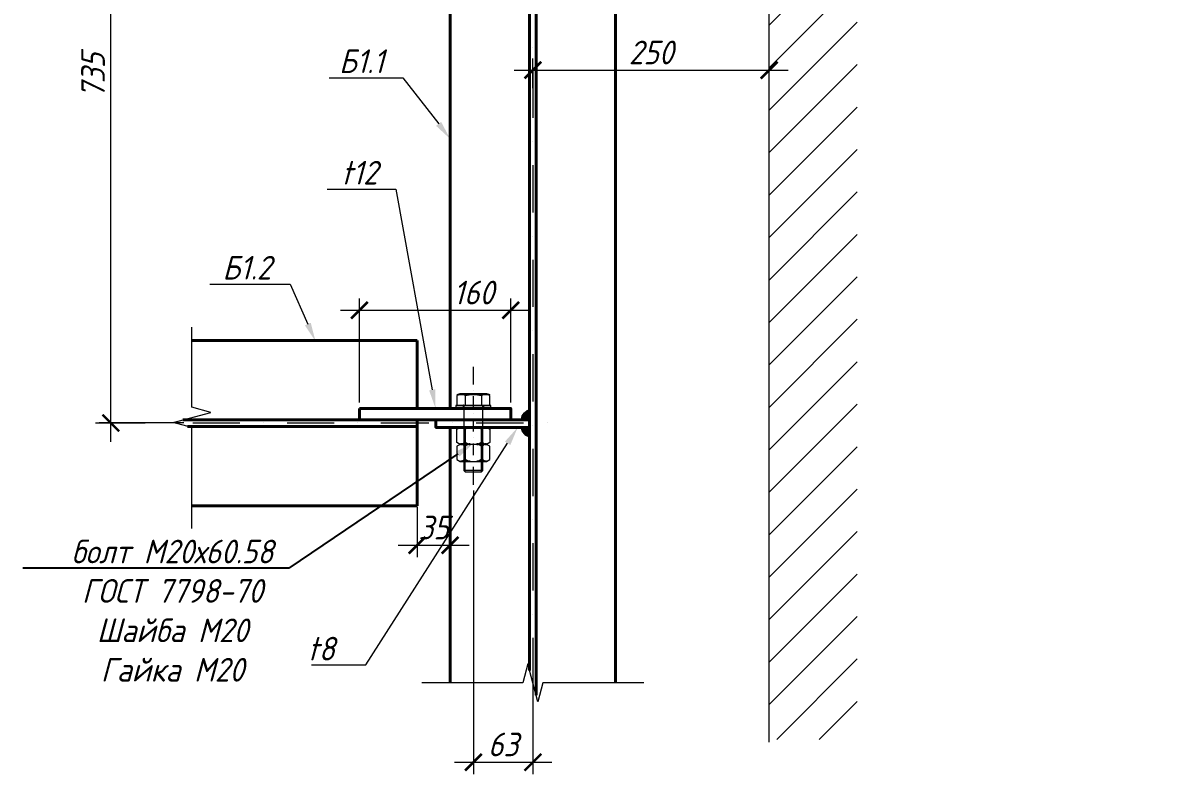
# Model space of a CAD drawing. Header units: millimetres. Extents: x 504091 to 2165846, y 135022 to 442887.
# Drawn here: x 893683 to 894897, y 256440 to 257234 of the extents above; entities that cross this region are included whole.
import ezdxf
from ezdxf import colors
from ezdxf.entities.mleader import LeaderData, LeaderLine
from ezdxf.math import Vec2, Vec3

# ---------------------------------------------------------------- set-up
doc = ezdxf.new("R2010")
doc.units = ezdxf.units.MM
doc.layers.get('Defpoints').update_dxf_attribs({"color": 255})
for name, color, linetype in [('PDF _Геометрия', 7, 'Continuous'), ('PDF _Сплошная заливка', 7, 'Continuous'), ('PDF _Текст', 7, 'Continuous'), ('SGRAND', 7, 'Continuous')]:
    doc.layers.add(name, color=color, linetype=linetype)
doc.layers.add('Размер', color=7, linetype='Continuous', lineweight=13)
doc.layers.add('Размеры КР', color=164, linetype='Continuous', lineweight=9)
doc.styles.add('GOST 2.304_new', font='isocpeur.ttf', dxfattribs={"width": 0.9, "oblique": 15})
doc.dimstyles.new('SPDS 1_10', dxfattribs={"dimscale": 10, "dimtxt": 2.5, "dimasz": 1.77, "dimexe": 1.25, "dimexo": 0.625, "dimtad": 1, "dimdec": 0, "dimrnd": 0.001, "dimtxsty": 'GOST 2.304_new', "dimblk": 'ARCHTICK', "dimcen": 2.5, "dimdle": 2, "dimclrt": 256, "dimadec": 0, "dimazin": 2, "dimtfac": 0.75, "dimtdec": 0, "dimtmove": 1, "dimatfit": 3, "dimfxl": 0, "dimtolj": 1, "dimlwd": 9, "dimlwe": 9, "dimarcsym": 0})

# ---------------------------------------------------------------- blocks, each defined once
blk = doc.blocks.new('_ArchTick')
at = {"color": 0, "linetype": 'ByBlock', "const_width": 0.15}
blk.add_lwpolyline([(-0.5, -0.5), (0.5, 0.5)], dxfattribs=at)
blk = doc.blocks.new('*D1268')
at = {"layer": 'Defpoints', "color": 0, "lineweight": 20, "transparency": 16777216}
for p in [(893775.8, 257546.3), (893859.4, 257546.3), (893859.4, 256811.4)]:
    blk.add_point(p, dxfattribs=at)
at = {"layer": 'Размеры КР', "color": 0, "lineweight": 9, "transparency": 16777216}
for p, q in [((893775.8, 256791.4), (893775.8, 257566.3)), ((893853.1, 257546.3), (893763.3, 257546.3)), ((893853.1, 256811.4), (893763.3, 256811.4))]:
    blk.add_line(p, q, dxfattribs=at)
at = {"layer": 'Размеры КР', "color": 0, "lineweight": 9, "transparency": 16777216, "xscale": 17.7, "yscale": 17.7, "zscale": 17.7}
for p, rotation in [((893775.8, 257546.3), 90), ((893775.8, 256811.4), 270)]:
    blk.add_blockref('_ArchTick', p, dxfattribs=dict(at, rotation=rotation))
at = {"layer": 'Размеры КР', "lineweight": 20, "transparency": 16777216, "insert": (893757, 257178.8), "char_height": 25, "attachment_point": 5, "rotation": 90, "style": 'GOST 2.304_new'}
blk.add_mtext('\\A1;735', dxfattribs=at)
blk = doc.blocks.new('*D1270')
at = {"layer": 'Defpoints', "color": 0, "lineweight": 20, "transparency": 16777216}
for p in [(894159.3, 256746), (894222.3, 256569), (894222.3, 256452.6)]:
    blk.add_point(p, dxfattribs=at)
at = {"layer": 'Размеры КР', "color": 0, "lineweight": 9, "transparency": 16777216}
for p, q in [((894159.3, 256739.8), (894159.3, 256440.1)), ((894222.3, 256562.7), (894222.3, 256440.1)), ((894139.3, 256452.6), (894242.3, 256452.6))]:
    blk.add_line(p, q, dxfattribs=at)
at = {"layer": 'Размеры КР', "color": 0, "lineweight": 9, "transparency": 16777216, "xscale": 17.7, "yscale": 17.7, "zscale": 17.7, "rotation": 180}
blk.add_blockref('_ArchTick', (894159.3, 256452.6), dxfattribs=at)
at = {"layer": 'Размеры КР', "color": 0, "lineweight": 9, "transparency": 16777216, "xscale": 17.7, "yscale": 17.7, "zscale": 17.7}
blk.add_blockref('_ArchTick', (894222.3, 256452.6), dxfattribs=at)
at = {"layer": 'Размеры КР', "lineweight": 20, "transparency": 16777216, "insert": (894190.8, 256471.4), "char_height": 25, "attachment_point": 5, "style": 'GOST 2.304_new'}
blk.add_mtext('\\A1;63', dxfattribs=at)
blk = doc.blocks.new('*D1309')
at = {"layer": 'Defpoints', "color": 0, "lineweight": 20, "transparency": 16777216}
for p in [(894472.2, 257184.5), (894222.3, 257159), (894472.2, 257159)]:
    blk.add_point(p, dxfattribs=at)
at = {"layer": 'Размеры КР', "color": 0, "lineweight": 9, "transparency": 16777216}
for p, q in [((894222.3, 257165.3), (894222.3, 257197)), ((894472.2, 257165.3), (894472.2, 257197)), ((894202.3, 257184.5), (894492.2, 257184.5))]:
    blk.add_line(p, q, dxfattribs=at)
at = {"layer": 'Размеры КР', "color": 0, "lineweight": 9, "transparency": 16777216, "xscale": 17.7, "yscale": 17.7, "zscale": 17.7, "rotation": 180}
blk.add_blockref('_ArchTick', (894222.3, 257184.5), dxfattribs=at)
at = {"layer": 'Размеры КР', "color": 0, "lineweight": 9, "transparency": 16777216, "xscale": 17.7, "yscale": 17.7, "zscale": 17.7}
blk.add_blockref('_ArchTick', (894472.2, 257184.5), dxfattribs=at)
at = {"layer": 'Размеры КР', "lineweight": 20, "transparency": 16777216, "insert": (894347.3, 257203.2), "char_height": 25, "attachment_point": 5, "style": 'GOST 2.304_new'}
blk.add_mtext('\\A1;250', dxfattribs=at)
blk = doc.blocks.new('_DotSmall')
at = {"color": 0, "linetype": 'ByBlock', "lineweight": 35, "const_width": 0.5}
blk.add_lwpolyline([(-0.0625, 0, 1), (0.0625, 0, 1)], format="xyb", close=True, dxfattribs=at)
blk = doc.blocks.new('*D1580')
at = {"layer": 'Defpoints', "color": 0, "lineweight": 20, "transparency": 16777216}
for p in [(894198.8, 256930.6), (894038.7, 256826.8), (894198.8, 256826.8)]:
    blk.add_point(p, dxfattribs=at)
at = {"layer": 'Размеры КР', "color": 0, "lineweight": 9, "transparency": 16777216}
for p, q in [((894038.7, 256833.1), (894038.7, 256943.1)), ((894198.8, 256833.1), (894198.8, 256943.1)), ((894018.7, 256930.6), (894218.8, 256930.6))]:
    blk.add_line(p, q, dxfattribs=at)
at = {"layer": 'Размеры КР', "color": 0, "lineweight": 9, "transparency": 16777216, "xscale": 17.7, "yscale": 17.7, "zscale": 17.7, "rotation": 180}
blk.add_blockref('_ArchTick', (894038.7, 256930.6), dxfattribs=at)
at = {"layer": 'Размеры КР', "color": 0, "lineweight": 9, "transparency": 16777216, "xscale": 17.7, "yscale": 17.7, "zscale": 17.7}
blk.add_blockref('_ArchTick', (894198.8, 256930.6), dxfattribs=at)
at = {"layer": 'Размеры КР', "lineweight": 20, "transparency": 16777216, "insert": (894159.6, 256949.3), "char_height": 25, "attachment_point": 5, "style": 'GOST 2.304_new'}
blk.add_mtext('\\A1;160', dxfattribs=at)
blk = doc.blocks.new('*D1581')
at = {"layer": 'Defpoints', "color": 0, "lineweight": 20, "transparency": 16777216}
for p in [(894099.8, 256729), (894134.7, 256729), (894134.7, 256682)]:
    blk.add_point(p, dxfattribs=at)
at = {"layer": 'Размеры КР', "color": 0, "lineweight": 9, "transparency": 16777216}
for p, q in [((894099.8, 256722.8), (894099.8, 256669.5)), ((894134.7, 256722.8), (894134.7, 256669.5)), ((894079.8, 256682), (894154.7, 256682))]:
    blk.add_line(p, q, dxfattribs=at)
at = {"layer": 'Размеры КР', "color": 0, "lineweight": 9, "transparency": 16777216, "xscale": 17.7, "yscale": 17.7, "zscale": 17.7, "rotation": 180}
blk.add_blockref('_ArchTick', (894099.8, 256682), dxfattribs=at)
at = {"layer": 'Размеры КР', "color": 0, "lineweight": 9, "transparency": 16777216, "xscale": 17.7, "yscale": 17.7, "zscale": 17.7}
blk.add_blockref('_ArchTick', (894134.7, 256682), dxfattribs=at)
at = {"layer": 'Размеры КР', "lineweight": 20, "transparency": 16777216, "insert": (894117.3, 256700.8), "char_height": 25, "attachment_point": 5, "style": 'GOST 2.304_new'}
blk.add_mtext('\\A1;35', dxfattribs=at)

msp = doc.modelspace()

# ---------------------------------------------------------------- hatches: boundary and pattern name
at = {"layer": 'SGRAND', "lineweight": 13}
h = msp.add_hatch(dxfattribs=at)
h.set_pattern_fill('ANSI31', color=256, scale=10)
h.set_pattern_definition([(45, (-2109.837, 1974.943), (-22.4506403, 22.4506403), [])])
h.paths.add_polyline_path([(894472.1988, 257807.3093), (894565.3492, 257807.3093), (894565.3492, 256476.6655), (894472.1988, 256476.6655)])

# ---------------------------------------------------------------- linework, layer by layer
at = {"layer": 'PDF _Геометрия', "lineweight": 40}
for p, q in [((894309.7056, 256536.7369), (894309.7056, 257686.1304)), ((894099.8067, 256898.7703), (893861.5544, 256898.7703)), ((894099.8067, 256826.8291), (894099.8067, 256898.7703)), ((894099.8067, 256723.7839), (894099.8067, 256814.7684)), ((894134.7193, 256806.7279), (894134.7193, 256536.7369)), ((893861.5544, 256723.7839), (894099.8067, 256723.7839))]:
    msp.add_line(p, q, dxfattribs=at)
at = {"layer": 'PDF _Геометрия', "lineweight": 9}
for points in [[(894472.1988, 256473.6641), (894472.1988, 257804.0791)], [(894222.3182, 257208.9636), (894222.3182, 257208.9636)], [(894006.7063, 257176.3785), (894074.8388, 257176.3785), (894084.7836, 257176.3785), (894122.6586, 257127.7124)], [(894222.3182, 257183.9958), (894222.3182, 257134.0602)], [(894222.3182, 257109.0924), (894222.3182, 257109.0924)], [(894222.3182, 257084.1246), (894222.3182, 257033.9773)], [(894004.802, 257058.7336), (894067.2215, 257058.7336), (894077.1663, 257058.7336), (894115.676, 256846.5071)], [(894222.3182, 257009.0095), (894222.3182, 257009.0095)], [(894222.3182, 256984.0417), (894222.3182, 256934.1061)], [(893880.6101, 256958.0159), (893955.5135, 256958.0159), (893965.4583, 256958.0159), (893984.29, 256915.9092)], [(893861.5544, 256699.8741), (893861.5544, 256806.5163), (893841.6648, 256812.0177), (893881.6556, 256822.5973), (893861.5544, 256828.0986), (893861.5544, 256912.7039)], [(894222.3182, 256909.1382), (894222.3182, 256909.1382)], [(894222.3182, 256884.1704), (894222.3182, 256834.0232)], [(894159.2639, 256870.8402), (894159.2639, 256852.2201)], [(894150.5887, 256840.5825), (894150.5887, 256829.7914)], [(894159.2639, 256845.8723), (894159.2639, 256845.8723)], [(894159.2639, 256839.7362), (894159.2639, 256827.2523)], [(894167.9392, 256840.5825), (894167.9392, 256829.7914)], [(894148.6843, 256829.7914), (894148.6843, 256826.8291)], [(894149.3191, 256828.945), (894149.3191, 256761.2357)], [(894169.2087, 256761.2357), (894169.2087, 256828.945)], [(894169.8435, 256829.7914), (894169.8435, 256826.8291)], [(893759.5672, 256811.3829), (893812.2536, 256811.3829)], [(893837.2214, 256811.3829), (893837.2214, 256811.3829)], [(893862.4008, 256811.3829), (893912.3364, 256811.3829)], [(893937.3042, 256811.3829), (893937.3042, 256811.3829)], [(893962.2721, 256811.3829), (894012.2077, 256811.3829)], [(894036.3871, 256811.3829), (894036.3871, 256811.3829)], [(894061.3549, 256811.3829), (894112.2906, 256811.3829)], [(894137.2584, 256811.3829), (894137.2584, 256811.3829)], [(894159.2639, 256820.9045), (894159.2639, 256820.9045)], [(894159.2639, 256814.7684), (894159.2639, 256802.2845)], [(894162.2262, 256811.3829), (894212.1618, 256811.3829)], [(894237.3412, 256811.3829), (894237.3412, 256811.3829)], [(894149.3191, 256805.8815), (894169.2087, 256805.8815)], [(894150.5887, 256759.7545), (894150.5887, 256805.8815)], [(894150.5887, 256804.8236), (894150.5887, 256790.8585)], [(894167.9392, 256759.7545), (894167.9392, 256805.8815)], [(894167.9392, 256804.8236), (894167.9392, 256790.8585)], [(894222.3182, 256809.0554), (894222.3182, 256809.0554)], [(893988.0863, 256555.5686), (894035.4828, 256555.5686), (894045.6392, 256555.5686), (894195.4461, 256790.0121)], [(894150.5887, 256786.8383), (894150.5887, 256772.8732)], [(894159.2639, 256795.9367), (894159.2639, 256795.9367)], [(894159.2639, 256789.8005), (894159.2639, 256777.3166)], [(894167.9392, 256786.8383), (894167.9392, 256772.8732)], [(894222.3182, 256784.0876), (894222.3182, 256734.1519)], [(894159.2639, 256770.9689), (894159.2639, 256770.9689)], [(894159.2639, 256764.8327), (894159.2639, 256746.0011)], [(894222.3182, 256709.1841), (894222.3182, 256709.1841)], [(894222.3182, 256684.2163), (894222.3182, 256634.0691)], [(894222.3182, 256609.1013), (894222.3182, 256609.1013)], [(894222.3182, 256584.1334), (894222.3182, 256534.1978)], [(894339.7516, 256536.7369), (894232.8978, 256536.7369), (894227.608, 256516.6357), (894216.8169, 256556.6265), (894211.5271, 256536.7369), (894104.8849, 256536.7369)]]:
    msp.add_lwpolyline(points, dxfattribs=at)
at = {"layer": 'PDF _Геометрия', "lineweight": 40}
for points in [[(894218.7212, 256549.5693), (894218.7212, 257686.1304)], [(894225.7037, 256523.6929), (894225.7037, 257686.1304)], [(894134.7193, 257541.6133), (894134.7193, 256826.8291)], [(893852.0624, 256814.7684), (894099.8067, 256814.7684)], [(893856.9645, 256807.7858), (894099.8067, 256807.7858)]]:
    msp.add_lwpolyline(points, dxfattribs=at)
at = {"layer": 'PDF _Геометрия', "lineweight": 9}
for points in [[(894176.6144, 256840.5825), (894173.4406, 256842.2753), (894145.0873, 256842.2753), (894141.9134, 256840.5825), (894141.9134, 256829.7914), (894176.6144, 256829.7914)], [(894140.8554, 256829.7914), (894140.8554, 256826.8291), (894177.6724, 256826.8291), (894177.6724, 256829.7914)], [(894141.9134, 256786.8383), (894141.9134, 256772.8732), (894145.5105, 256770.7573), (894173.0174, 256770.7573), (894176.6144, 256772.8732), (894176.6144, 256786.8383), (894173.0174, 256788.7426), (894145.5105, 256788.7426), (894141.9134, 256790.8585), (894141.9134, 256804.8236), (894145.5105, 256806.7279), (894173.0174, 256806.7279), (894176.6144, 256804.8236), (894176.6144, 256790.8585), (894173.0174, 256788.7426), (894145.5105, 256788.7426)], [(894167.9392, 256759.7545), (894169.2087, 256761.2357), (894149.3191, 256761.2357), (894150.5887, 256759.7545)]]:
    msp.add_lwpolyline(points, close=True, dxfattribs=at)
at = {"layer": 'PDF _Геометрия', "lineweight": 40}
for points in [[(894038.7146, 256826.8291), (894198.8316, 256826.8291), (894198.8316, 256814.7684), (894038.7146, 256814.7684)], [(894119.6963, 256814.7684), (894218.7212, 256814.7684), (894218.7212, 256806.7279), (894119.6963, 256806.7279)]]:
    msp.add_lwpolyline(points, close=True, dxfattribs=at)
at = {"layer": 'PDF _Геометрия', "lineweight": 25}
for points in [[(894155.8318, 256806.9393, 0.190367598), (894150.7075, 256804.9508, 0.190394413), (894145.5571, 256806.9392)], [(894173.1823, 256806.9393, 0.190367598), (894168.0319, 256804.9509, 0.190394413), (894162.9076, 256806.9392)], [(894145.5572, 256770.9691, 0.190367598), (894150.7075, 256772.9574, 0.190394413), (894155.8318, 256770.9692)], [(894162.9077, 256770.9691, 0.190367598), (894168.032, 256772.9575, 0.190394413), (894173.1823, 256770.9692)]]:
    msp.add_lwpolyline(points, format="xyb", dxfattribs=at)
for points in [[(894155.8318, 256788.954, 0.190367598), (894150.7075, 256786.9656, 0.190394413), (894145.5571, 256788.9539, 0.190367598), (894150.7075, 256790.9427, 0.190394413)], [(894168.032, 256790.9428, 0.190394413), (894173.1823, 256788.954, 0.190367598), (894168.0319, 256786.9656, 0.190394413), (894162.9076, 256788.9539, 0.190367598)]]:
    msp.add_lwpolyline(points, format="xyb", close=True, dxfattribs=at)
for centre, radius, start, end in [((894146.4626, 256830.5313), 11.1091, 66.864107, 113.135893), ((894159.3697, 256798.3636), 43.0652, 78.3703467, 101.6296533), ((894172.2768, 256830.5313), 11.1091, 66.864107, 113.135893), ((894148.5785, 256829.0508), 0.7406, 359.9999292, 90.0000708), ((894170.1609, 256829.0508), 0.7406, 89.9999294, 180.0000707), ((894220.0967, 256815.0856), 9.6276, 97.3840409, 180.7849039), ((894220.0964, 256806.8336), 9.6273, 179.2194416, 262.6174772)]:
    msp.add_arc(centre, radius, start, end, dxfattribs=at)
at = {"layer": 'PDF _Сплошная заливка', "lineweight": 20, "transparency": 33554559}
for points in [[(894125.1977, 257129.8284), (894134.7193, 257111.8431), (894119.9079, 257125.5965)], [(893987.2523, 256917.3903), (893992.3305, 256897.7123), (893981.1161, 256914.6396)], [(894119.0615, 256847.1419), (894119.2731, 256826.8291), (894112.5022, 256845.8723)], [(894214.0662, 256822.5973), (894215.3357, 256823.4436), (894215.3357, 256814.7684)], [(894215.3357, 256823.4436), (894217.0284, 256824.0784), (894217.0284, 256814.7684)], [(894215.3357, 256823.4436), (894215.3357, 256814.7684), (894217.0284, 256814.7684)], [(894218.7212, 256814.7684), (894217.0284, 256824.0784), (894218.7212, 256824.5016)], [(894217.0284, 256824.0784), (894217.0284, 256814.7684), (894218.7212, 256814.7684)], [(894210.2575, 256814.7684), (894210.4691, 256816.6727), (894210.4691, 256814.7684)], [(894210.4691, 256816.6727), (894210.8923, 256818.3654), (894210.8923, 256814.7684)], [(894210.4691, 256816.6727), (894210.4691, 256814.7684), (894210.8923, 256814.7684)], [(894210.8923, 256818.3654), (894211.7386, 256819.8466), (894211.7386, 256814.7684)], [(894210.8923, 256818.3654), (894210.8923, 256814.7684), (894211.7386, 256814.7684)], [(894211.7386, 256819.8466), (894212.7966, 256821.3277), (894212.7966, 256814.7684)], [(894211.7386, 256819.8466), (894211.7386, 256814.7684), (894212.7966, 256814.7684)], [(894212.7966, 256821.3277), (894214.0662, 256822.5973), (894214.0662, 256814.7684)], [(894212.7966, 256821.3277), (894212.7966, 256814.7684), (894214.0662, 256814.7684)], [(894214.0662, 256822.5973), (894214.0662, 256814.7684), (894215.3357, 256814.7684)], [(894192.6954, 256791.7049), (894206.2373, 256806.7279), (894198.4084, 256788.1078)], [(894210.2575, 256806.7279), (894210.4691, 256806.7279), (894210.4691, 256805.0351)], [(894210.4691, 256806.7279), (894210.4691, 256805.0351), (894210.8923, 256803.3424)], [(894210.4691, 256806.7279), (894210.8923, 256806.7279), (894210.8923, 256803.3424)], [(894210.8923, 256806.7279), (894210.8923, 256803.3424), (894211.7386, 256801.8613)], [(894210.8923, 256806.7279), (894211.7386, 256806.7279), (894211.7386, 256801.8613)], [(894211.7386, 256806.7279), (894211.7386, 256801.8613), (894212.7966, 256800.3801)], [(894211.7386, 256806.7279), (894212.7966, 256806.7279), (894212.7966, 256800.3801)], [(894212.7966, 256806.7279), (894212.7966, 256800.3801), (894214.0662, 256799.1106)], [(894212.7966, 256806.7279), (894214.0662, 256806.7279), (894214.0662, 256799.1106)], [(894214.0662, 256806.7279), (894214.0662, 256799.1106), (894215.3357, 256798.2642)], [(894214.0662, 256806.7279), (894215.3357, 256806.7279), (894215.3357, 256798.2642)], [(894215.3357, 256806.7279), (894215.3357, 256798.2642), (894217.0284, 256797.4178)], [(894215.3357, 256806.7279), (894217.0284, 256806.7279), (894217.0284, 256797.4178)], [(894217.0284, 256806.7279), (894217.0284, 256797.4178), (894218.7212, 256797.2063)], [(894218.7212, 256797.2063), (894217.0284, 256806.7279), (894218.7212, 256806.7279)]]:
    msp.add_solid(points, dxfattribs=at)

# ---------------------------------------------------------------- texts
at = {"layer": 'PDF _Текст', "lineweight": 20, "char_height": 24.99738, "attachment_point": 7, "style": 'GOST 2.304_new'}
for s, insert in [('Б1.1', (894017.1561, 257181.4567)), ('t12', (894019.8818, 257063.5731)), ('Б1.2', (893893.8636, 256963.0941)), ('t8', (893984.2776, 256560.2205))]:
    msp.add_mtext(s, dxfattribs=dict(at, insert=insert))

# ---------------------------------------------------------------- dimensions: what is measured, and where the dimension line sits
at = {"layer": 'Размеры КР', "lineweight": 20}
dim = msp.add_linear_dim(base=(893775.761, 257546.2683), p1=(893859.3513, 256811.3829), p2=(893859.3513, 257546.2683), angle=90, dimstyle='SPDS 1_10', dxfattribs=at)
dim.commit()
dim.dimension.update_dxf_attribs({"geometry": '*D1268', "text_midpoint": (893757.011, 257178.8256)})
for base, p1, p2, picture, middle in [((894472.1988, 257184.4957), (894222.3182, 257159.028), (894472.1988, 257159.028), '*D1309', (894347.2585, 257203.2457)), ((894222.3182, 256452.6188), (894159.2639, 256746.0011), (894222.3182, 256568.9503), '*D1270', (894190.7911, 256471.3688))]:
    dim = msp.add_linear_dim(base=base, p1=p1, p2=p2, dimstyle='SPDS 1_10', dxfattribs=at)
    dim.commit()
    dim.dimension.update_dxf_attribs({"geometry": picture, "text_midpoint": middle})
for base, p1, p2, picture, middle in [((894198.8316, 256930.5869), (894038.7146, 256826.8291), (894198.8316, 256826.8291), '*D1580', (894159.6194, 256930.5869)), ((894134.7193, 256682.0316), (894099.8067, 256729.007), (894134.7193, 256729.007), '*D1581', (894117.263, 256682.0316))]:
    dim = msp.add_linear_dim(base=base, p1=p1, p2=p2, dimstyle='SPDS 1_10', dxfattribs=at)
    dim.commit()
    dim.dimension.update_dxf_attribs({"geometry": picture, "text_midpoint": middle, "dimtype": 160})

# ---------------------------------------------------------------- leaders
at = {"layer": 'Размер', "ltscale": 20}
ml = msp.add_multileader_mtext('Standard', dxfattribs=at)
ml.set_content('\\A1;Колонна\\Pтруба120х4', color=256, style='GOST 2.304_new')
ml.set_leader_properties()
ml.set_arrow_properties(name='DOTSMALL')
ml.build(insert=Vec2(0, 0))
ml.multileader.update_dxf_attribs({"text_left_attachment_type": 6, "text_right_attachment_type": 6, "dogleg_length": 4, "arrow_head_size": 20})
ctx = ml.context
ctx.base_point, ctx.char_height, ctx.arrow_head_size, ctx.landing_gap_size, ctx.plane_origin = Vec3(895356.749, 257022.0864), 25, 20, 0, Vec3(874452.0536, 403164.2568)
ctx.left_attachment, ctx.right_attachment, ctx.text_align_type = 6, 6, 1
notes = []
notes.append((ctx, [(0, (1, 1, 0), (895543.0343, 257022.0864), (-1, 0), 4, [(0, [(895592.0541, 257194.2607)], 0, [])])]))
ctx.mtext.insert, ctx.mtext.rotation, ctx.mtext.width, ctx.mtext.alignment, ctx.mtext.flow_direction = Vec3(895447.8916, 257054.5864), 6.283185307, 1286.674802, 2, 5
ml = msp.add_multileader_mtext('Standard', dxfattribs=at)
ml.set_content('болт М20х60.58 ГОСТ 7798-70\\PШайба М20\\PГайка М20', color=256, style='GOST 2.304_new')
ml.set_leader_properties()
ml.build(insert=Vec2(0, 0))
ml.multileader.update_dxf_attribs({"text_left_attachment_type": 6, "text_right_attachment_type": 6, "dogleg_length": 1, "arrow_head_size": 20})
ctx = ml.context
ctx.base_point, ctx.char_height, ctx.arrow_head_size, ctx.landing_gap_size, ctx.plane_origin = Vec3(893721.635, 256657.9278), 25, 20, 0, Vec3(898165.5607, 285887.1808)
ctx.left_attachment, ctx.right_attachment, ctx.text_align_type = 6, 6, 1
notes.append((ctx, [(1, (1, 1, 0), (893964.1703, 256657.9278), (-1, 0), 4, [(2, [(894159.2639, 256789.8005)], 0, [])])]))
ctx.mtext.insert, ctx.mtext.width, ctx.mtext.defined_height, ctx.mtext.alignment, ctx.mtext.flow_direction = Vec3(893840.9026, 256687.9278), 274.575381, 75.6251, 2, 5
for ctx, leaders in notes:
    for number, flags, end, landing, length, lines in leaders:
        leader = LeaderData()
        leader.index, (leader.has_last_leader_line, leader.has_dogleg_vector, leader.attachment_direction) = number, flags
        leader.last_leader_point, leader.dogleg_vector, leader.dogleg_length = Vec3(end), Vec3(landing), length
        for number, points, colour, breaks in lines:
            line = LeaderLine()
            line.index, line.vertices, line.color, line.breaks = number, Vec3.list(points), colors.encode_raw_color(colour), breaks
            leader.lines.append(line)
        ctx.leaders.append(leader)

doc.saveas('drawing.dxf')
